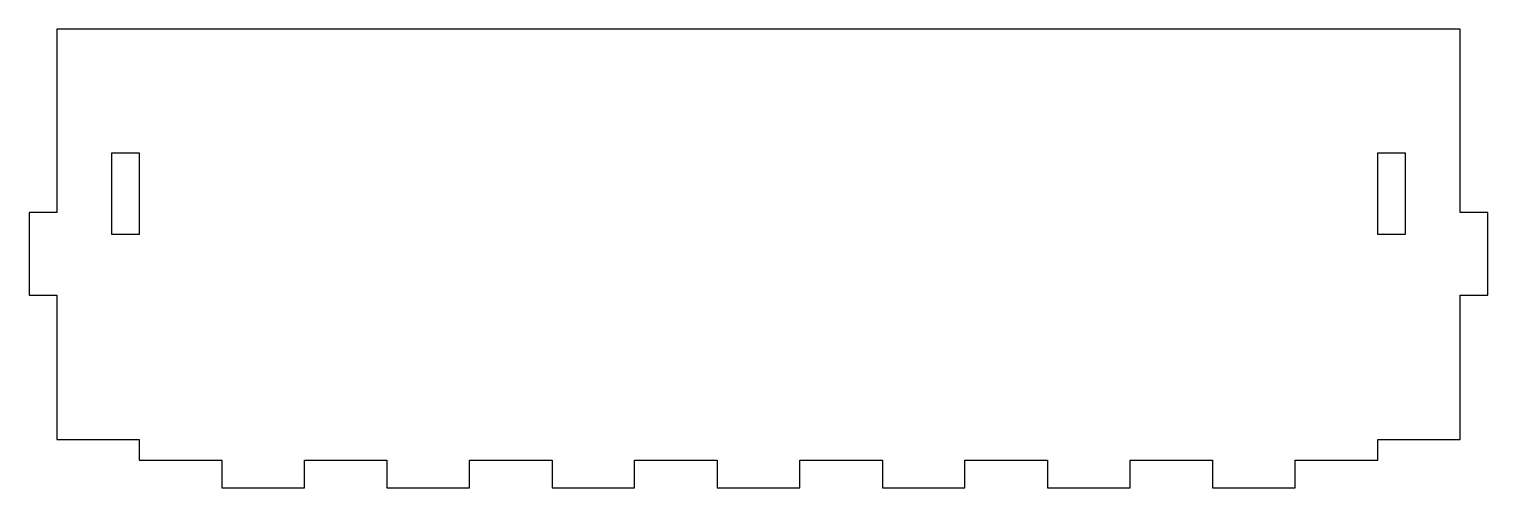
# Model space of a CAD drawing. Header units: millimetres. Extents: x -636 to 0, y -120 to 80.
import ezdxf

# ---------------------------------------------------------------- set-up
doc = ezdxf.new("R2010")
doc.units = ezdxf.units.MM

msp = doc.modelspace()

# ---------------------------------------------------------------- linework, layer by layer
for points in [[(-588, -98.98), (-588, -108), (-552, -108), (-552, -120), (-516, -120), (-516, -108), (-480, -108), (-480, -120), (-444, -120), (-444, -108), (-408, -108), (-408, -120), (-372, -120), (-372, -108), (-336, -108), (-336, -120), (-300, -120), (-300, -108), (-264, -108), (-264, -120), (-228, -120), (-228, -108), (-192, -108), (-192, -120), (-156, -120), (-156, -108), (-120, -108), (-120, -120), (-84, -120), (-84, -108), (-48, -108), (-48, -98.98), (-12, -98.98), (-12, -36), (0, -36), (0, 0), (-12, 0), (-12, 80), (-624, 80), (-624, 0), (-636, 0), (-636, -36), (-624, -36), (-624, -98.98)], [(-600, -9.49), (-600, 26.04), (-588, 26.04), (-588, -9.49)], [(-48, -9.49), (-48, 26.04), (-36, 26.04), (-36, -9.49)]]:
    msp.add_lwpolyline(points, close=True)

doc.saveas('drawing.dxf')
